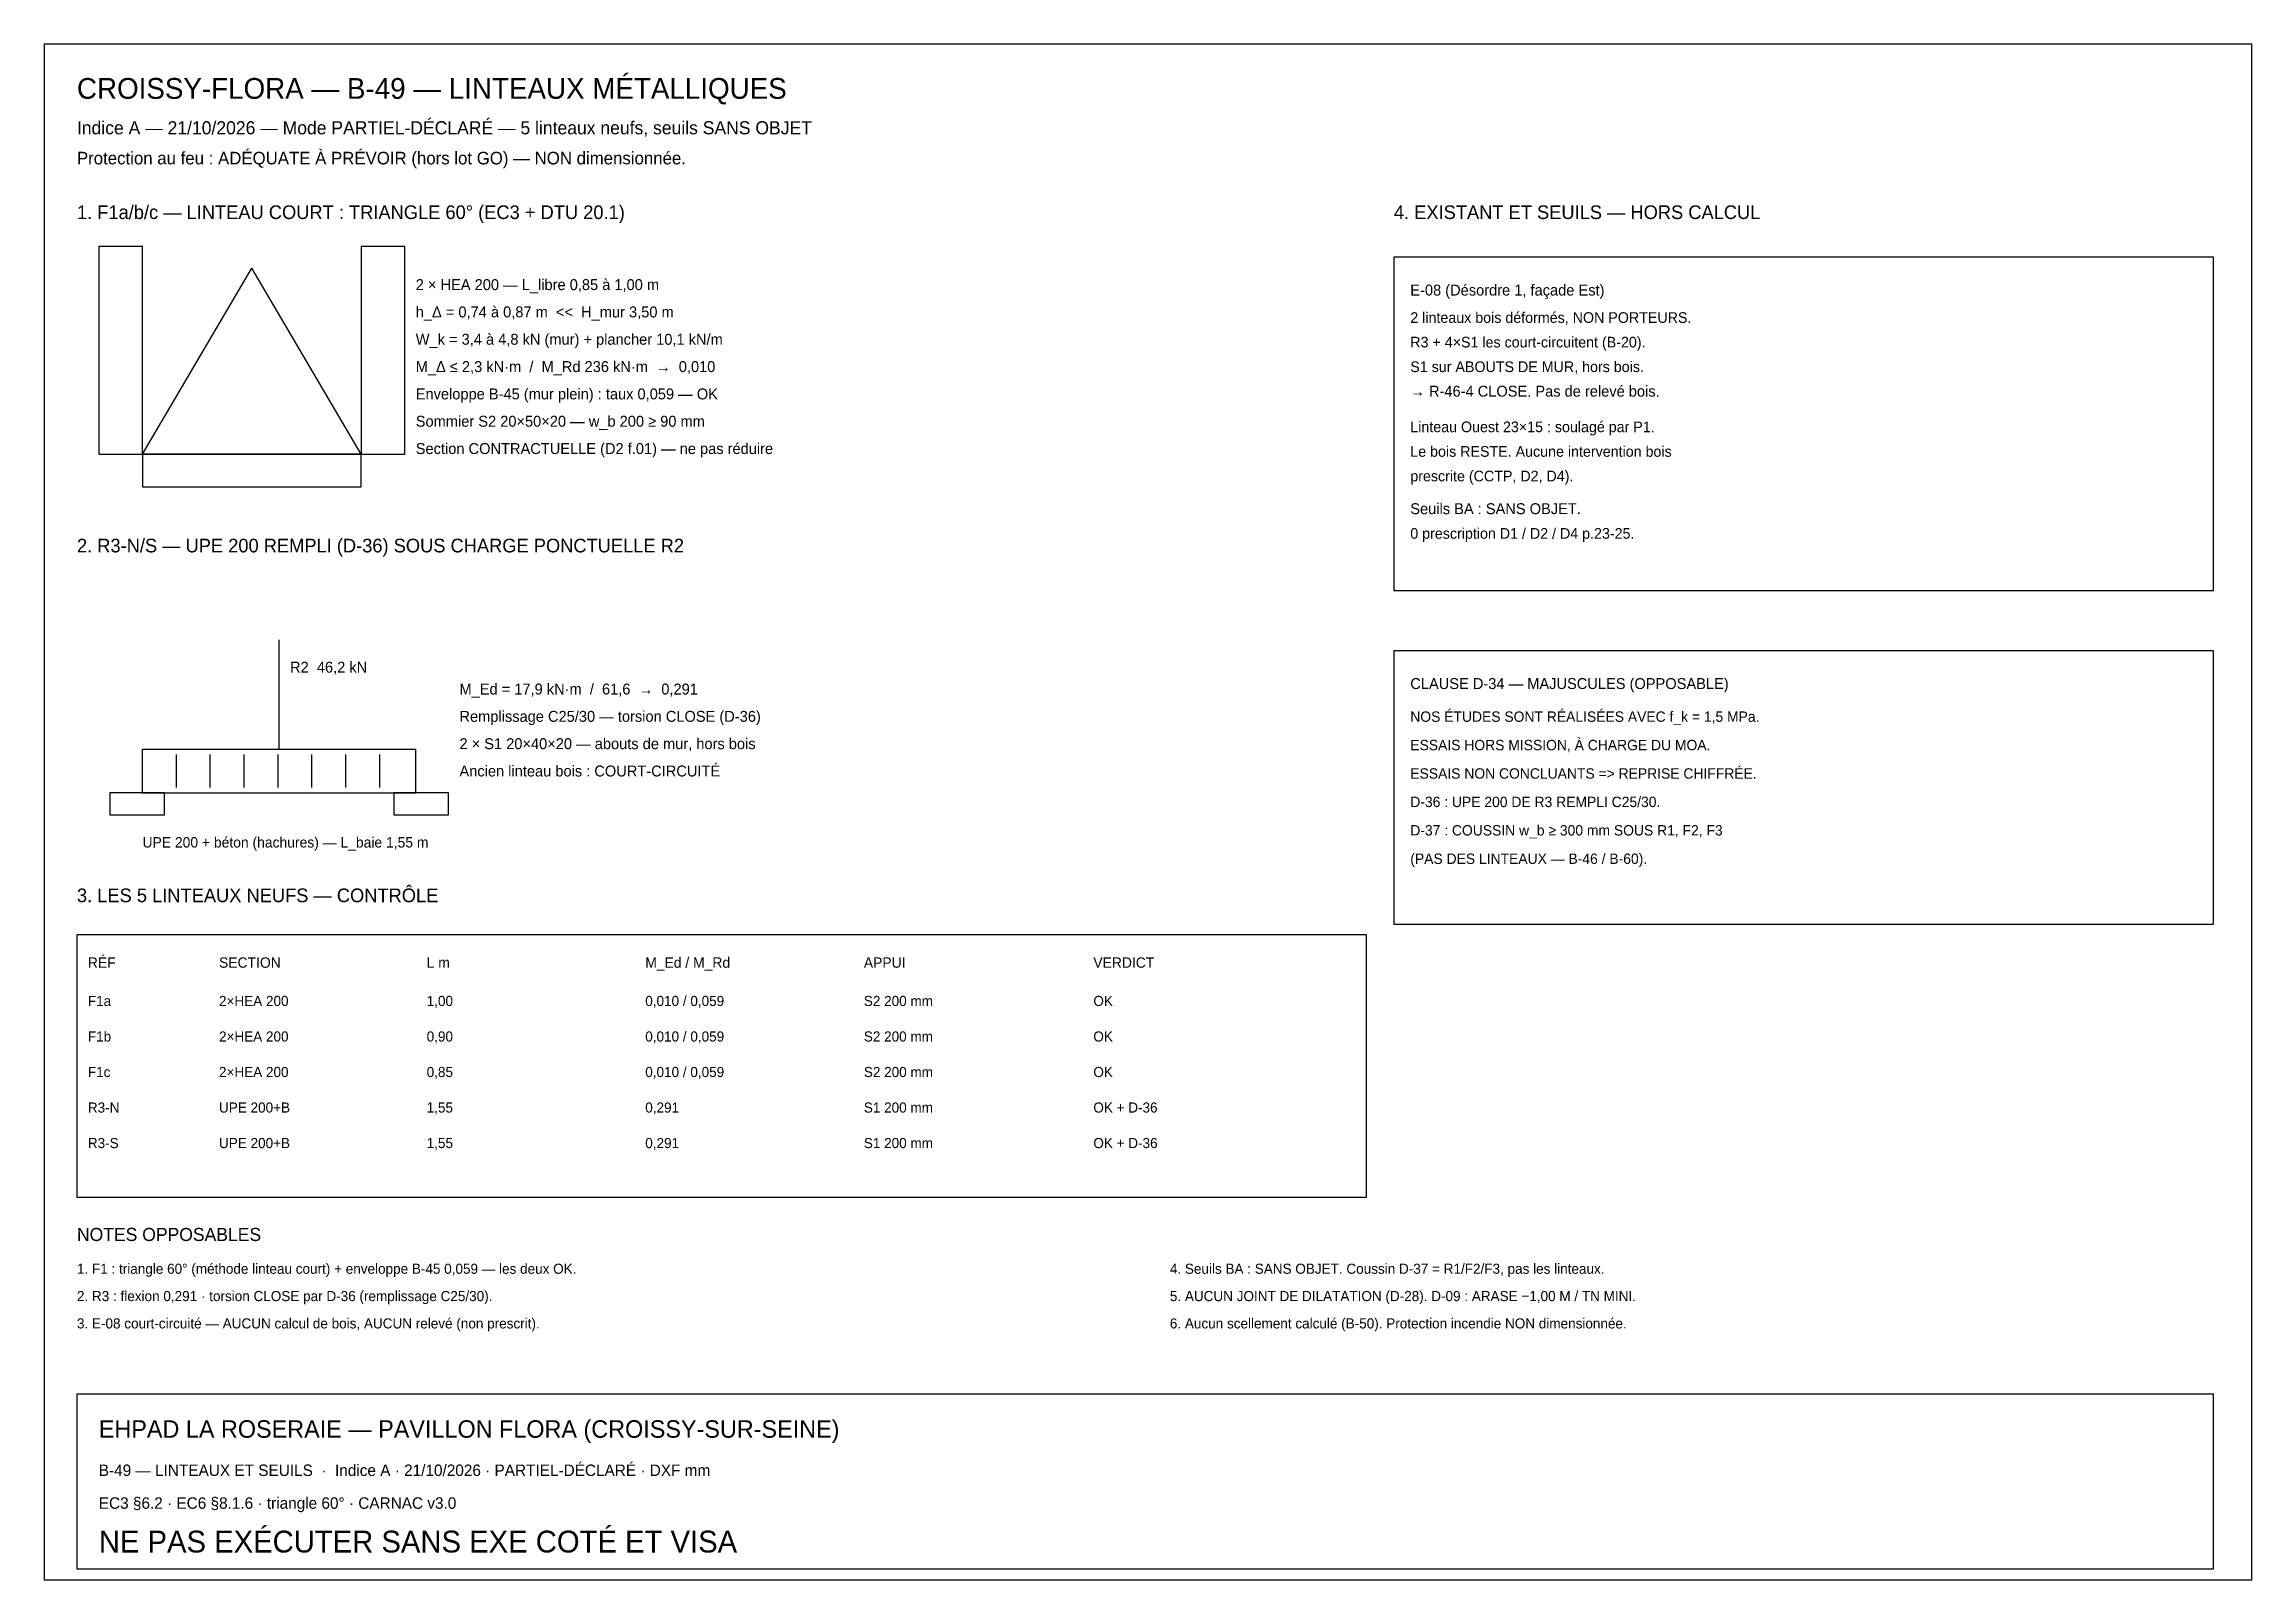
# Model space of a CAD drawing. Header units: metres. Extents: x 8 to 412, y 8 to 289.
import ezdxf

# ---------------------------------------------------------------- set-up
doc = ezdxf.new("R2010")
doc.units = ezdxf.units.M
for name, color, linetype in [('LINTEAU-ACIER', 3, 'Continuous'), ('LINTEAU-AXES', 1, 'Continuous'), ('LINTEAU-CARTOUCHE', 7, 'Continuous'), ('LINTEAU-COFFRAGE', 5, 'Continuous'), ('LINTEAU-HABILLAGE-TEXTE', 7, 'Continuous')]:
    doc.layers.add(name, color=color, linetype=linetype)

msp = doc.modelspace()

# ---------------------------------------------------------------- linework, layer by layer
at = {"layer": 'LINTEAU-ACIER'}
for p, q in [((26, 160), (76, 160)), ((26, 152), (26, 160)), ((76, 152), (76, 160)), ((26, 152), (76, 152))]:
    msp.add_line(p, q, dxfattribs=at)
msp.add_lwpolyline([(26, 208), (66, 208), (66, 214), (26, 214), (26, 208)], dxfattribs=at)
at = {"layer": 'LINTEAU-AXES'}
for p, q in [((26, 214), (46, 248)), ((66, 214), (46, 248)), ((26, 214), (66, 214)), ((51, 160), (51, 180))]:
    msp.add_line(p, q, dxfattribs=at)
at = {"layer": 'LINTEAU-CARTOUCHE'}
for points in [[(8, 8), (412, 8), (412, 289), (8, 289), (8, 8)], [(255, 189), (405, 189), (405, 250), (255, 250), (255, 189)], [(255, 128), (405, 128), (405, 178), (255, 178), (255, 128)], [(14, 78), (250, 78), (250, 126), (14, 126), (14, 78)], [(14, 10), (405, 10), (405, 42), (14, 42), (14, 10)]]:
    msp.add_lwpolyline(points, dxfattribs=at)
at = {"layer": 'LINTEAU-COFFRAGE'}
for p, q in [((32.2, 153), (32.2, 159)), ((38.4, 153), (38.4, 159)), ((44.6, 153), (44.6, 159)), ((50.8, 153), (50.8, 159)), ((57, 153), (57, 159)), ((63.2, 153), (63.2, 159)), ((69.4, 153), (69.4, 159))]:
    msp.add_line(p, q, dxfattribs=at)
for points in [[(18, 214), (26, 214), (26, 252), (18, 252), (18, 214)], [(66, 214), (74, 214), (74, 252), (66, 252), (66, 214)], [(20, 148), (30, 148), (30, 152), (20, 152), (20, 148)], [(72, 148), (82, 148), (82, 152), (72, 152), (72, 148)]]:
    msp.add_lwpolyline(points, dxfattribs=at)

# ---------------------------------------------------------------- texts
at = {"layer": 'LINTEAU-AXES'}
for s, height, p in [('CROISSY-FLORA — B-49 — LINTEAUX MÉTALLIQUES', 3.8, (14, 279)), ('Indice A — 21/10/2026 — Mode PARTIEL-DÉCLARÉ — 5 linteaux neufs, seuils SANS OBJET', 2.4, (14, 272.5)), ('1. F1a/b/c — LINTEAU COURT : TRIANGLE 60° (EC3 + DTU 20.1)', 2.5, (14, 257)), ('4. EXISTANT ET SEUILS — HORS CALCUL', 2.5, (255, 257)), ('2 × HEA 200 — L_libre 0,85 à 1,00 m', 2, (76, 244)), ('E-08 (Désordre 1, façade Est)', 2, (258, 243)), ('M_Δ ≤ 2,3 kN·m  /  M_Rd 236 kN·m  →  0,010', 2, (76, 229)), ('→ R-46-4 CLOSE. Pas de relevé bois.', 2, (258, 224.5)), ('Enveloppe B-45 (mur plein) : taux 0,059 — OK', 2, (76, 224)), ('Seuils BA : SANS OBJET.', 2, (258, 203)), ('2. R3-N/S — UPE 200 REMPLI (D-36) SOUS CHARGE PONCTUELLE R2', 2.5, (14, 196)), ('R2  46,2 kN', 2, (53, 174)), ('M_Ed = 17,9 kN·m  /  61,6  →  0,291', 2, (84, 170)), ('CLAUSE D-34 — MAJUSCULES (OPPOSABLE)', 2, (258, 171)), ('Remplissage C25/30 — torsion CLOSE (D-36)', 2, (84, 165)), ('NOS ÉTUDES SONT RÉALISÉES AVEC f_k = 1,5 MPa.', 1.9, (258, 165)), ('ESSAIS HORS MISSION, À CHARGE DU MOA.', 1.9, (258, 159.8)), ('Ancien linteau bois : COURT-CIRCUITÉ', 2, (84, 155)), ('ESSAIS NON CONCLUANTS => REPRISE CHIFFRÉE.', 1.9, (258, 154.6)), ('D-36 : UPE 200 DE R3 REMPLI C25/30.', 1.9, (258, 149.4)), ('D-37 : COUSSIN w_b ≥ 300 mm SOUS R1, F2, F3', 1.9, (258, 144.2)), ('(PAS DES LINTEAUX — B-46 / B-60).', 1.9, (258, 139)), ('3. LES 5 LINTEAUX NEUFS — CONTRÔLE', 2.5, (14, 132)), ('RÉF', 1.9, (16, 120)), ('SECTION', 1.9, (40, 120)), ('L m', 1.9, (78, 120)), ('M_Ed / M_Rd', 1.9, (118, 120)), ('APPUI', 1.9, (158, 120)), ('VERDICT', 1.9, (200, 120)), ('NOTES OPPOSABLES', 2.4, (14, 70)), ('EHPAD LA ROSERAIE — PAVILLON FLORA (CROISSY-SUR-SEINE)', 3.2, (18, 34)), ('NE PAS EXÉCUTER SANS EXE COTÉ ET VISA', 4, (18, 13))]:
    msp.add_text(s, height=height, dxfattribs=at).set_placement(p)
at = {"layer": 'LINTEAU-HABILLAGE-TEXTE'}
for s, height, p in [('Protection au feu : ADÉQUATE À PRÉVOIR (hors lot GO) — NON dimensionnée.', 2.3, (14, 267)), ('h_Δ = 0,74 à 0,87 m  <<  H_mur 3,50 m', 2, (76, 239)), ('2 linteaux bois déformés, NON PORTEURS.', 1.95, (258, 238)), ('W_k = 3,4 à 4,8 kN (mur) + plancher 10,1 kN/m', 2, (76, 234)), ('R3 + 4×S1 les court-circuitent (B-20).', 1.95, (258, 233.5)), ('S1 sur ABOUTS DE MUR, hors bois.', 1.95, (258, 229)), ('Sommier S2 20×50×20 — w_b 200 ≥ 90 mm', 2, (76, 219)), ('Linteau Ouest 23×15 : soulagé par P1.', 1.95, (258, 218)), ('Section CONTRACTUELLE (D2 f.01) — ne pas réduire', 2, (76, 214)), ('Le bois RESTE. Aucune intervention bois', 1.95, (258, 213.5)), ('prescrite (CCTP, D2, D4).', 1.95, (258, 209)), ('0 prescription D1 / D2 / D4 p.23-25.', 1.95, (258, 198.5)), ('2 × S1 20×40×20 — abouts de mur, hors bois', 2, (84, 160)), ('UPE 200 + béton (hachures) — L_baie 1,55 m', 1.9, (26, 142)), ('F1a', 1.85, (16, 113)), ('2×HEA 200', 1.85, (40, 113)), ('1,00', 1.85, (78, 113)), ('0,010 / 0,059', 1.85, (118, 113)), ('S2 200 mm', 1.85, (158, 113)), ('OK', 1.85, (200, 113)), ('F1b', 1.85, (16, 106.5)), ('2×HEA 200', 1.85, (40, 106.5)), ('0,90', 1.85, (78, 106.5)), ('0,010 / 0,059', 1.85, (118, 106.5)), ('S2 200 mm', 1.85, (158, 106.5)), ('OK', 1.85, (200, 106.5)), ('F1c', 1.85, (16, 100)), ('2×HEA 200', 1.85, (40, 100)), ('0,85', 1.85, (78, 100)), ('0,010 / 0,059', 1.85, (118, 100)), ('S2 200 mm', 1.85, (158, 100)), ('OK', 1.85, (200, 100)), ('R3-N', 1.85, (16, 93.5)), ('UPE 200+B', 1.85, (40, 93.5)), ('1,55', 1.85, (78, 93.5)), ('0,291', 1.85, (118, 93.5)), ('S1 200 mm', 1.85, (158, 93.5)), ('OK + D-36', 1.85, (200, 93.5)), ('R3-S', 1.85, (16, 87)), ('UPE 200+B', 1.85, (40, 87)), ('1,55', 1.85, (78, 87)), ('0,291', 1.85, (118, 87)), ('S1 200 mm', 1.85, (158, 87)), ('OK + D-36', 1.85, (200, 87)), ('1. F1 : triangle 60° (méthode linteau court) + enveloppe B-45 0,059 — les deux OK.', 1.85, (14, 64)), ('4. Seuils BA : SANS OBJET. Coussin D-37 = R1/F2/F3, pas les linteaux.', 1.85, (214, 64)), ('2. R3 : flexion 0,291 · torsion CLOSE par D-36 (remplissage C25/30).', 1.85, (14, 59)), ('5. AUCUN JOINT DE DILATATION (D-28). D-09 : ARASE −1,00 M / TN MINI.', 1.85, (214, 59)), ('3. E-08 court-circuité — AUCUN calcul de bois, AUCUN relevé (non prescrit).', 1.85, (14, 54)), ('6. Aucun scellement calculé (B-50). Protection incendie NON dimensionnée.', 1.85, (214, 54)), ('B-49 — LINTEAUX ET SEUILS  ·  Indice A · 21/10/2026 · PARTIEL-DÉCLARÉ · DXF mm', 2.1, (18, 27)), ('EC3 §6.2 · EC6 §8.1.6 · triangle 60° · CARNAC v3.0', 2.1, (18, 21))]:
    msp.add_text(s, height=height, dxfattribs=at).set_placement(p)

doc.saveas('drawing.dxf')
